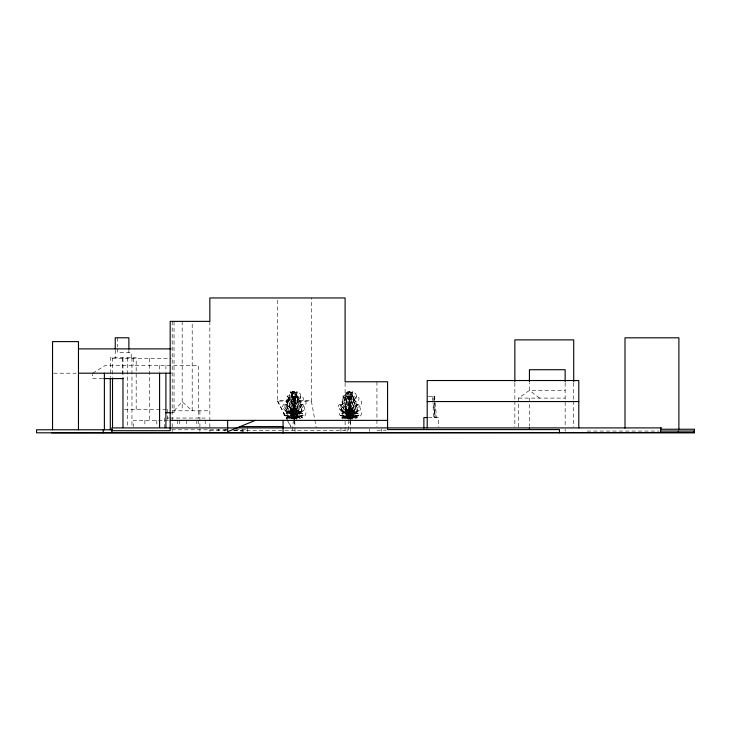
<?xml version="1.0" encoding="UTF-8"?>
<svg xmlns="http://www.w3.org/2000/svg" width="731" height="731" viewBox="0 0 731 731"><rect width="100%" height="100%" fill="white"/><g stroke="black" fill="none" stroke-linecap="round" stroke-linejoin="round"><path stroke-width="0.55" stroke-dasharray="3.65 2.74" d="M293.268 420.179L292.583 431.491M348.888 420.179L348.194 431.491M292.473 418.817L290.344 417.502L289.659 414.769L290.216 409.963C288.224 406.034 291.833 401.977 290.929 397.701L291.952 395.535L291.989 391.131M348.093 418.817L345.964 417.502L345.279 414.769L345.836 409.963C343.835 406.034 347.444 401.977 346.549 397.701L347.572 395.535L347.7 391.03L349.985 395.891L350.122 398.925L349.317 398.925C348.55 397.253 346.238 394.813 348.778 393.497L349.098 391.633L348.513 392.949L347.28 392.538L345.918 393.36L345.142 395.983M349.281 407.021C340.628 382.477 344.338 408.346 350.048 414.175M292.501 412.138L289.951 409.013L292.162 404.298L293.743 404.727L294.2 396.129L294.218 417.008L294.008 413.582M348.12 412.138L345.571 409.013L347.782 404.298L349.354 404.727L349.199 396.129L349.171 417.008L350.149 407.441L349.838 404.28M349.281 404.901L349.811 404.298L350.725 404.636L353.055 409.013L350.761 412.138M294.492 419.749L294.419 417.511L293.643 419.585M350.112 419.749L350.039 417.511L349.263 419.585M293.277 411.133C293.396 412.64 290.381 411.498 291.998 411.078L293.277 409.689L295.699 409.662L298.303 411.306L294.931 414.824L292.967 414.833C282.943 406.683 283.473 412.54 293.698 414.824L291.669 413.116L290.353 413.015L291.623 414.724L293.579 414.833L296.028 413.189L294.346 410.831L287.173 413.865L288.105 412.576M348.879 411.251C350.624 410.082 353.247 414.669 349.199 414.833L347.234 414.724L345.297 411.306L347.901 409.662L350.323 409.689L351.611 411.078L358.245 413.865L351.017 409.662L350.167 409.689L352.205 411.48L347.993 413.865L341.03 410.575L344.027 413.198L349.317 414.824C340.774 410.21 356.975 408.748 350.551 414.824L348.577 414.833L346.786 413.198L350.112 409.662L348.65 409.689L343.853 412.165L339.723 409.205L346.457 411.452L348.751 413.408L347.819 413.673C339.394 410.566 343.086 416.798 348.906 411.169M297.289 391.688L295.15 396.266L294.666 399.583M352.909 391.688L350.77 396.266L350.277 399.583M294.264 402.553L294.218 403.941M349.884 402.553L349.838 403.941M293.999 399.053L294.045 400.762M293.917 413.07L294.218 404.28M296.685 413.253C295.169 411.8 297.983 410.95 294.547 409.689L299.016 411.242L302.625 413.865L295.991 411.078L294.703 409.689L292.281 409.662L289.677 411.306L290.71 412.677L293.058 410.731L294.757 410.566L295.626 412.165L292.382 413.865L291.166 413.198L292.281 412.019L294.703 413.609L296.311 413.408M350.962 396.129L350.725 417.008L354.078 412.686C359.826 416.085 353.868 409.972 351.309 409.662L348.897 409.689L347.609 411.078C346.649 411.672 351.291 414.678 351.931 413.408M284.834 415.272L293.56 418.351L297.819 416.752L298.604 411.124L298.303 405.358L300.889 396.348M340.454 415.272C342.336 415.601 349.957 420.416 353.429 416.752L354.215 411.124L353.923 405.358L356.5 396.348M301.382 411.864L302.223 410.84L300.286 411.279L300.167 412.339L298.842 412.924L295.214 411.306L293.643 409.662C280.201 414.687 287.566 415.053 293.707 409.689C296.53 407.999 304.946 416.478 298.458 412.686L295.105 417.008L295.342 396.129M357.002 411.864L357.843 410.84L355.906 411.279L355.787 412.339L354.462 412.924L350.825 411.306L349.263 409.662C335.374 414.934 343.597 414.806 349.327 409.689L353.905 411.242L351.958 413.508M295.123 414.175L298.449 404.526L297.48 401.913L297.627 399.519L296.539 397.902L296.238 394.21L294.757 392.766L297.636 396.549L297.681 400.533L300.468 406.381L299.628 407.066L299.902 408.209L298.604 411.251L299.664 413.408L298.714 417.502L295.772 418.817M350.734 414.175L354.06 404.526L353.1 401.913L353.247 399.519L352.15 397.902L351.849 394.21L350.377 392.766L353.256 396.549L353.301 400.533L356.088 406.381L355.248 407.066L355.522 408.209L354.224 411.251L355.284 413.408L354.334 417.502L351.383 418.817M295.415 414.175L298.056 407.103L295.845 400.698L295.388 397.225L294.337 396.449L293.78 397.353M351.035 414.175L353.667 407.103L351.465 400.698L351.008 397.225L349.948 396.449L349.391 397.353M288.791 400.762L289.878 396.951L292.108 396.129M344.411 400.762L346.037 396.723M295.169 399.583C295.991 397.701 298.412 392.492 296.503 391.688L294.2 396.43L294.264 399.583L295.333 397.015C296.466 395.462 293.899 393.945 294.968 392.09L292.948 391.633L291.907 392.602L292.208 393.497L289.531 394.53L289.321 395.535L287.338 396.549L287.667 397.372L286.726 398.103L287.265 400.533L285.976 402.927L284.944 404.17L283.546 404.535L282.468 406.381L282.833 407.066L283.911 407.066L283.436 408.209L285.675 411.251L283.847 413.408L283.847 414.769L285.675 416.167L285.181 416.999L286.662 418.159L290.563 418.817L300.615 418.315L302.159 417.09L304.644 416.469L306.015 413.636L304.288 407.286L304.8 404.526L306.015 403.859L306.015 401.319L303.036 400.689L303.466 397.874L301.318 397.171L299.984 393.36L297.636 392.538L294.968 392.602M350.789 399.583C351.611 397.701 354.032 392.492 352.123 391.688L349.811 396.43L349.884 399.583L350.953 397.015C352.086 395.462 349.519 393.945 350.588 392.09L348.568 391.633L347.527 392.602L347.819 393.497L345.151 394.53L344.931 395.535L342.958 396.549L343.287 397.372L342.346 398.103L342.876 400.533L341.596 402.927L340.564 404.17L339.166 404.535L338.087 406.381L338.453 407.066L339.531 407.066L339.056 408.209L341.295 411.251L339.467 413.408L339.467 414.769L341.295 416.167L340.801 416.999L342.282 418.159L346.183 418.817L356.235 418.315L357.779 417.09L360.255 416.469L361.635 413.636L359.908 407.286L360.42 404.526L361.635 403.859L361.635 401.319L358.656 400.689L359.076 397.874L356.938 397.171L355.604 393.36L353.256 392.538L350.588 392.602M300.733 396.348L297.353 402.233L299.006 396.449L298.339 397.225L293.286 407.103L291.157 414.175L292.08 414.175L295.827 407.331L297.444 402.196L294.885 407.231L293.149 414.075L294.164 414.075L297.791 407.258L294.776 399.263C295.141 396.869 292.528 396.869 292.893 399.263L290.143 406.738L294.429 414.175M356.353 396.348L352.972 402.233L354.626 396.449L353.959 397.225L348.906 407.103L346.777 414.175L347.691 414.175L351.447 407.331L353.064 402.196L350.505 407.231L348.769 414.075L349.784 414.075L353.411 407.258L350.387 399.263C350.761 396.869 348.139 396.869 348.513 399.263L345.599 407.331L348.23 414.175M294.931 412.138L296.896 408.848L293.478 404.7M350.551 412.138L352.506 408.848L349.098 404.7L346.037 408.848L348.312 412.138M296.256 419.64L297.097 417.474L295.571 419.21M351.867 419.64L352.707 417.474L351.191 419.21M293.56 391.688L291.742 396.43L292.866 399.583L295.233 399.583L296.95 396.531L296.594 391.688M349.171 391.688L347.362 396.43L348.486 399.583L350.853 399.583L352.561 396.531L352.36 391.688M295.278 412.065L299.372 409.013L302.479 404.298M350.917 412.138L354.992 409.013L358.099 404.298M302.515 415.117L297.307 417.09L296.695 418.315L295.068 418.817M358.135 415.117L352.927 417.09L352.305 418.315L350.688 418.817M288.544 416.569L293.908 413.783L286.991 418.004L288.37 416.478M343.515 417.264L349.528 413.783L342.629 418.022L343.406 417.291M345.206 398.441L345.489 396.951L347.728 396.129M287.996 412.54C279.105 405.952 290.024 410.703 293.131 413.408L292.199 413.673C283.683 412.805 291.505 409.899 294.492 409.662L293.168 411.306M295.141 412.138L297.435 409.013L295.543 405.723C291.477 400.497 295.214 415.455 293.551 417.008L293.588 396.129L293.935 398.441M174.042 410.795L182.183 401.767L192.198 410.795L192.198 321.375M351.693 417.072L352.872 416.469L351.364 414.358L349.793 413.783C356.646 420.234 359.926 417.657 349.016 413.783L346.138 414.797L346.933 416.259L346.238 417.2L348.632 418.397L350.569 418.324L351.319 417.218C347.28 411.178 344.191 420.654 351.794 417.081M344.173 416.661L341.322 415.117L349.683 418.37L358.948 415.592M301.199 416.158L294.109 418.351L285.702 415.117L293.999 418.507L291.139 417.109L294.209 414.358L293.25 413.783L289.33 414.852L285.903 417.977M344.164 416.569L349.619 418.507L346.75 417.109L349.829 414.358L348.87 413.783L345.059 414.797L341.514 417.977M289.01 409.588L287.913 408.848L285.501 404.7L287.347 404.28L286.972 401.465L289.065 400.305C286.004 388.636 297.48 410.859 295.954 414.175L292.309 414.175L289.659 407.359L292.281 397.225L293.332 396.449L293.889 397.353M353.63 399.053L354.398 399.565L354.398 400.762L356.701 401.465L355.997 403.713L356.892 404.362C356.956 407.295 355.321 410.475 351.428 412.138L347.993 412.138C346.211 411.699 339.924 405.568 342.017 404.645L343.268 403.713L342.656 401.465L344.484 400.762L344.484 399.565L345.343 399.053M296.338 413.508L296.804 413.088M301.528 411.891L300.669 412.969L295.388 414.879C296.128 411.608 303 412.174 301.839 409.451L302.314 408.108L303.429 407.441L303.429 404.901L300.688 404.28L301.081 401.465L298.787 400.762L298.787 399.565L298.01 399.053M357.139 411.891L356.289 412.969L350.999 414.879C351.748 411.608 358.619 412.174 357.459 409.451L357.925 408.108L359.049 407.441L359.049 404.901L355.759 404.28L356.088 401.465L354.91 400.762M287.384 403.941L287.036 401.465L288.297 400.762M343.003 403.941L342.592 401.465L343.917 400.762M302.296 404.298C299.829 407.112 300.98 410.53 295.808 412.138L292.382 412.138C279.863 402.361 286.744 401.593 293.707 412.138M357.916 404.298L357.221 404.7M303.621 410.566L299.527 413.179L294.684 414.833L303.456 410.575M349.5 397.353L348.943 396.449L347.892 397.225L345.279 407.359L347.929 414.175L351.574 414.175L350.377 407.359L349.299 405.458M359.241 410.566L355.147 413.179L350.304 414.833L359.076 410.575M290.993 396.723L292.976 396.357L292.976 417.008L290.381 414.651L289.924 413.07L288.38 412.86L287.731 411.279L286.241 410.877L285.794 408.108M346.604 396.723L348.586 396.357L348.586 417.008L346.001 414.651L345.535 413.07L343.99 412.86L343.351 411.279L341.861 410.877L341.569 408.108L340.344 407.441L340.344 404.901L343.003 404.28M518.544 426.803L518.544 398.103L529.427 390.391L565.154 390.391M356.765 416.195C354.855 418.223 351.273 416.624 349.729 414.358L350.542 413.783L354.288 414.797L358.172 417.922L354.964 417.246L349.747 418.351L351.903 417.035L358.345 415.08M92.673 373.203L105.237 365.454L198.476 365.454L198.476 418.05M290.417 396.723L288.864 399.775L289.979 407.331L292.61 414.175M293.487 404.7L290.417 408.848L292.692 412.138M299.107 400.762L297.882 396.951L294.821 396.357L294.821 417.008L297.526 414.651L298.01 413.07L299.692 412.339L299.792 411.279L301.126 410.877L301.528 408.108L302.488 407.441L302.488 404.901L301.483 404.727L296.165 408.848L294.127 412.138L295.077 409.122L300.523 404.636L301.611 404.7M357.194 404.7L351.785 408.848L349.738 412.138L350.779 409.013L356.664 404.298L358.108 404.901L358.108 407.441L357.148 408.108L356.746 410.877L355.412 411.279L355.312 412.339L353.621 413.07L353.137 414.651L350.441 417.008L350.441 396.357L353.502 396.951L354.727 400.762M291.568 394.265L290.262 391.688L291.212 396.54L292.985 399.583L291.468 394.164M299.326 417.099L303.328 415.592M299.536 417.109L296.338 416.469L294.109 414.358L294.931 413.783L298.668 414.797L302.552 417.922L299.354 417.246L294.136 418.351L296.283 417.035L302.725 415.08M286.049 418.059L290.892 416.834L292.226 415.089L296.795 417.035L294.895 418.351L293.021 418.397L290.591 417.154L294.264 415.08L296.347 416.734L297.179 416.597L295.744 414.358L294.182 413.783L294.949 414.797M341.669 418.059L347.536 416.597L349.884 415.08L352.415 417.035L350.514 418.351L348.541 418.37L347.307 417.31L340.692 415.272M303.42 415.455L301.19 416.149M359.04 415.455L356.801 416.149M287.384 404.28L284.953 404.901L285.428 408.108M432.98 401.968L432.807 396.403L434.488 396.339L435.027 401.904M294.566 422.481L293.871 422.125M350.186 422.481L349.482 422.125M112.519 358.345L171.374 358.345M53.674 373.203L76.207 373.203M102.769 378.594L92.673 378.594L92.673 374.281M343.168 395.818L345.507 406.719L349.226 413.536L350.514 413.536L348.961 406.098L342.976 395.818M428.357 396.403L434.433 396.403L434.433 401.968M345.142 397.171L343.899 397.874L343.058 397.171L342.41 403.859L343.122 404.526L343.415 407.286L342.41 413.636L344.036 417.273L347.801 418.817M518.544 398.103L565.154 398.103M293.908 400.762L294.264 401.465M349.519 400.762L349.884 401.465M277.478 300.222L277.478 401.127L311.287 401.127L311.287 297.956M124.517 409.378L166.376 409.378M172.205 410.795L209.843 410.795M172.004 412.741L174.042 412.741L174.042 321.375M428.357 417.565L438.536 417.565L438.536 427.123M293.286 417.894L294.684 417.894M348.906 417.894L350.304 417.894M167.381 418.05L169.373 418.05M169.939 418.05L205.192 418.05M168.505 420.38L133.563 420.38L133.563 426.648M171.73 429.782L227.094 429.782M235.437 429.782L247.48 429.782M376.931 430.203L386.388 430.203M209.843 430.714L226.893 430.714M233.71 430.714L345.105 430.714M587.112 431.052L659.07 431.052M227.094 429.956L224.828 429.782L224.828 431.491M233.893 430.468L245.214 431.317M284.661 415.217L291.696 417.31L292.93 418.37L294.895 418.351L295.708 417.218C294.995 419.448 286.15 416.012 293.396 413.783C302.223 416.889 303.137 420.526 294.858 414.696M301.483 404.727L300.139 404.28L300.478 401.465L299.29 400.762M292.181 418.817L288.416 417.273L286.799 413.636L287.795 407.286L287.502 404.526L286.799 403.859L287.438 397.171L288.279 397.874L289.522 397.171L290.298 393.36L291.66 392.538L293.158 393.232L294.337 395.773L294.502 398.925L293.698 398.925C292.93 397.253 290.618 394.813 293.158 393.497L293.478 391.633L292.893 392.949L292.08 391.03M351.337 396.129L352.251 396.723M295.726 396.129L296.631 396.723M353.009 396.723L353.63 398.441M297.389 396.723L298.01 398.441M348.047 412.138C335.483 402.452 342.309 401.52 349.317 412.138M539.588 398.103L529.427 390.391L529.427 382.779M347.965 396.129L348.212 417.008L345.818 414.651L345.388 413.07L344.036 412.86L343.36 411.279L341.98 410.877M292.345 396.129L292.592 417.008L290.198 414.651L289.768 413.07L288.416 412.86L287.74 411.279L286.369 410.877L285.949 408.108L284.724 407.441L285.099 404.645C288.425 406.098 291.852 408.72 293.551 412.138M341.861 409.451L341.414 408.108M341.039 408.108L340.92 404.645L347.033 408.848L349.171 412.138M350.003 391.633L350.606 392.602M294.383 391.633L294.986 392.602M348.906 419.713C348.66 417.218 345.745 416.149 347.728 419.201M293.286 419.713C293.04 417.218 290.125 416.149 292.108 419.201M291.02 426.803L277.478 400.606L311.287 400.606L316.231 427.818M277.478 401.127L286.854 419.265M287.374 420.27L290.499 426.31M349.509 391.688L351.565 397.079L350.295 400.232L348.897 400.232L347.545 397.18L348.678 394.146C348.97 391.505 350.834 393.707 349.82 391.633M293.889 391.688L295.945 397.079L294.675 400.232L293.277 400.232L291.925 397.18L293.058 394.146C293.359 391.505 295.214 393.707 294.2 391.633M350.661 431.491L350.396 420.17M295.041 431.491L294.776 420.17M435.137 403.019L436.553 417.492L434.872 417.565L433.245 400.862M432.807 396.403L433.136 399.747M349.656 400.762L349.82 396.129L349.838 417.008L349.281 407.441M350.094 417.894L350.158 419.768M350.167 420.179L350.359 425.862M294.483 417.894L294.538 419.768M294.556 420.179L294.739 425.862M434.488 396.339L434.598 399.674M434.625 400.789L435.164 417.492L433.483 417.565L433.017 403.083M573.716 382.87L573.716 399.83M573.716 400.963L573.716 426.977M565.154 382.779L565.154 426.803M565.154 429.042L565.154 431.299M529.427 398.103L529.427 426.21M514.852 382.87L514.852 399.83M514.852 400.963L514.852 426.977M434.433 403.083L434.433 417.565M381.719 429.07L381.719 431.308M376.931 381.774L376.931 418.909M376.931 420.033L376.931 426.785M369.511 429.07L369.511 431.409M347.134 429.353L347.134 431.409M345.105 382.898L345.105 426.785M345.105 427.297L345.105 431.409M340.929 427.909L340.929 431.409M247.48 427.909L247.48 431.491M242.153 429.353L242.153 431.409M218.496 429.143L218.496 430.714M209.843 321.375L209.843 431.546M205.192 420.188L205.192 426.584M199.901 410.795L199.901 426.767M199.901 429.371L199.901 431.409M198.476 420.188L198.476 426.584M196.822 420.188L196.822 426.584M186.734 420.188L186.734 426.584M182.183 321.375L182.183 410.795M179.753 420.38L179.753 426.648M177.715 420.188L177.715 426.584M172.205 321.375L172.205 431.546M167.481 409.378L167.481 420.38M165.9 365.454L165.9 372.207M164.384 418.05L164.384 428.741M159.586 365.454L159.586 372.225M156.799 420.38L156.799 426.648M149.727 358.345L149.727 420.38M144.866 420.38L144.866 426.648M136.176 409.378L136.176 357.742L110.299 357.742L110.299 376.876M133.435 358.345L133.435 365.454M131.973 357.742L131.973 426.383M131.214 357.742L131.214 352.58L117.59 352.58L117.59 348.02M128.875 350.304L128.875 352.58M127.523 357.742L127.523 426.383M122.972 358.345L122.972 377.872M122.26 357.742L122.26 376.821M117.59 337.777L117.59 346.887M115.251 349.975L115.251 357.742M112.519 357.742L112.519 377.625M297.334 415.062C297.837 419.603 291.322 417.611 291.303 416.058L292.236 414.358L294.584 413.783L297.334 415.062M352.954 415.062C353.457 419.603 346.942 417.611 346.914 416.058L347.855 414.358L350.204 413.783L352.954 415.062M346.302 393.58L346.832 396.54L348.596 399.583C349.208 398.294 345.096 388.773 346.302 393.58M288.425 400.058L289.887 406.719L293.615 413.536L294.904 413.536L293.341 406.098L287.246 395.818L288.425 400.058"/><path stroke-width="1.1" d="M255.347 420.38L227.633 431.701L227.633 420.38M78.464 348.879L171.081 348.879M78.464 373.203L171.081 373.203M103.893 378.594L122.972 378.594M427.206 401.557L578.788 401.557M165.9 412.741L171.155 412.741M427.544 417.565L423.879 417.565L423.879 428.183M170.177 420.38L387.576 420.38M240.143 426.593L283.061 426.593M661.683 427.909L111.852 427.909L111.852 432.432M660.925 429.243L694.45 429.243L694.45 432.505L51.453 432.807M112.519 429.782L36.55 429.782L36.55 432.807L694.386 432.807M111.852 430.714L170.177 430.714L170.177 321.375L209.843 321.375L209.843 297.956L345.105 297.956L345.105 381.774L387.576 381.774L387.576 429.59L559.434 429.59L559.434 432.807M661.336 431.052L694.45 431.052M694.258 431.052L694.258 432.807M678.889 429.243L678.889 337.813L625.005 337.813L625.005 428.119M678.377 431.052L678.377 432.432M660.577 427.909L660.577 432.432M578.788 427.909L578.788 380.522L427.206 380.522L427.206 427.909M573.716 381.737L573.716 339.878L514.852 339.878L514.852 381.737M565.154 381.692L565.154 369.722L529.427 369.722L529.427 381.692M529.427 427.909L529.427 429.59M283.061 420.38L283.061 433.044M165.9 373.331L165.9 427.507M159.586 373.358L159.586 427.525M128.875 349.162L128.875 337.777L115.251 337.777L115.251 348.861M122.972 377.872L122.972 427.525M112.519 378.759L112.519 427.516M110.299 378L110.299 429.782M104.378 373.203L104.378 429.782M103.226 429.782L103.226 432.807M78.464 429.782L78.464 341.615L52.541 341.615L52.541 429.782"/></g></svg>
